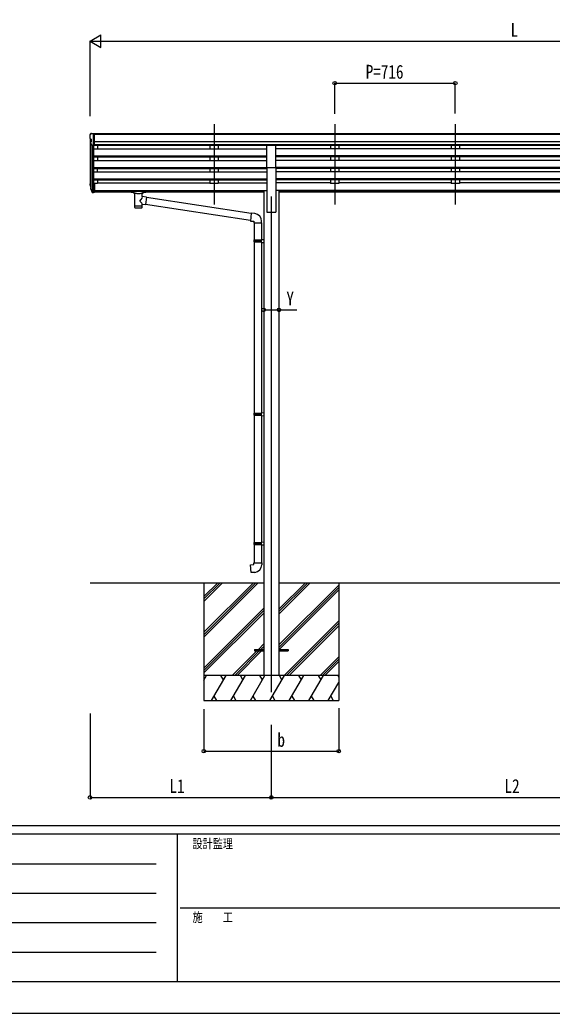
# Model space of a CAD drawing. Units: millimetres, scale not verified. Extents: x -10512 to 10512, y -7425 to 7425.
# Drawn here: x -4195 to -1037, y -7425 to -1526 of the extents above; entities that cross this region are included whole.
import ezdxf
from ezdxf.enums import TextEntityAlignment as Align

# ---------------------------------------------------------------- set-up
doc = ezdxf.new("R2010")
doc.units = ezdxf.units.MM
doc.header["$LTSCALE"] = 40
for name, color, linetype in [('0-3_YKK_12', 2, 'Continuous'), ('0-4_YKK_13', 4, 'Continuous'), ('0-5_YKK_A1', 4, 'Continuous'), ('0-6_YKK_D', 6, 'Continuous'), ('0-7_YKK_ZWAK', 7, 'Continuous')]:
    doc.layers.add(name, color=color, linetype=linetype)
doc.styles.add('ＭＳ ゴシック', font='')
doc.styles.get('ＭＳ ゴシック').set_extended_font_data('MS Gothic')

msp = doc.modelspace()

# ---------------------------------------------------------------- linework, layer by layer
at = {"layer": '0-3_YKK_12'}
for p, q in [((-3043.17, -2144.7), (-3043.17, -2622.21)), ((-3043.17, -2144.7), (-3043.17, -2622.21)), ((-2327.17, -2144.7), (-2327.17, -2622.21)), ((-2327.17, -2144.7), (-2327.17, -2622.21)), ((-1611.17, -2144.7), (-1611.17, -2622.21)), ((-1611.17, -2144.7), (-1611.17, -2622.21)), ((-2703.17, -2575.53), (-2703.17, -5519.1))]:
    msp.add_line(p, q, dxfattribs=at)
at = {"layer": '0-4_YKK_13'}
for p, q in [((-3781.17, -2209.81), (-3781.17, -2210.44)), ((-3778.63, -2231.63), (-3773.32, -2234.7)), ((-3774.26, -2201.01), (-3778.32, -2206.82)), ((-3771.17, -2200.44), (-3773.5, -2200.59)), ((-3773.17, -2234.96), (-3773.17, -2251.23)), ((-3771.17, -2200.44), (-3752.67, -2200.44)), ((-3759.17, -2273.43), (-3759.17, -2200.44)), ((-3752.67, -2200.44), (-3742.67, -2200.53)), ((-3752.67, -2272.43), (-3752.67, -2200.44)), ((-3742.67, -2202.05), (-3742.67, -2200.53)), ((-3766.79, -2271.61), (-3775.79, -2256.02)), ((-3759.17, -2273.43), (-3764.38, -2273.11)), ((-3752.67, -2272.43), (-3759.17, -2272.43)), ((-2730.67, -2402.87), (-2730.67, -2271.07)), ((-2730.67, -2271.07), (-2675.67, -2271.07)), ((-2675.67, -2402.87), (-2675.67, -2271.07)), ((-2730.67, -2402.87), (-2675.67, -2402.87)), ((-3778.07, -2512.01), (-3774.2, -2519.96)), ((-3777.47, -2510.64), (-3774.2, -2517.7)), ((-3775.76, -2523.29), (-3775.42, -2527.69)), ((-3775.42, -2527.69), (-3766.61, -2551.24)), ((-3774.8, -2527.13), (-3766.61, -2543.31)), ((-3765.6, -2542.18), (-3773.36, -2526.77)), ((-3759.17, -2497.82), (-3759.17, -2552.6)), ((-3752.67, -2497.82), (-3759.17, -2497.82)), ((-3752.67, -2497.82), (-3752.67, -2551.86)), ((-3759.17, -2542.86), (-3764.3, -2542.86)), ((-3759.17, -2544.66), (-3764.01, -2544.66)), ((-3759.17, -2552.6), (-3764.01, -2552.6)), ((-3752.67, -2537.96), (-3759.17, -2537.96)), ((-3752.67, -2542.84), (-3759.17, -2542.84)), ((-3752.67, -2551.86), (-3759.17, -2551.86)), ((-3535.17, -2542.7), (-3535.17, -2548.46)), ((-3535.17, -2542.89), (-3535.17, -2544.43)), ((-3533.17, -2542.04), (-3450.17, -2542.04)), ((-3533.17, -2544.22), (-3450.17, -2544.22)), ((-3533.17, -2549.12), (-3518.67, -2549.12)), ((-3518.67, -2554.77), (-3518.67, -2548.22)), ((-3514.57, -2555.69), (-3514.58, -2641.13)), ((-3468.77, -2574.43), (-3468.77, -2555.69)), ((-3443.55, -2578.34), (-3468.77, -2574.43)), ((-3464.67, -2554.77), (-3464.67, -2548.22)), ((-3464.67, -2549.12), (-3450.17, -2549.12)), ((-3443.55, -2578.34), (-3450.57, -2623.6)), ((-3448.17, -2542.7), (-3448.17, -2548.46)), ((-2822.56, -2676.74), (-3443.86, -2580.35)), ((-3468.75, -2641.13), (-3468.77, -2620.46)), ((-3468.77, -2620.77), (-3450.57, -2623.6)), ((-2826.22, -2718.67), (-3450.3, -2621.86)), ((-2801.56, -2676.7), (-2822.39, -2674.88)), ((-2806.48, -2732.45), (-2760.48, -2732.45)), ((-2804.37, -2732.45), (-2804.37, -2833.17)), ((-2762.37, -2732.45), (-2762.37, -2830.61)), ((-2760.48, -2732.45), (-2760.48, -2721.53)), ((-2764.37, -2830.67), (-2748.37, -2830.2)), ((-2764.37, -2832.67), (-2764.37, -2830.67)), ((-2748.37, -2830.2), (-2748.37, -2848.14)), ((-2806.37, -2835.17), (-2805.37, -2833.17)), ((-2806.37, -2835.17), (-2762.37, -2835.17)), ((-2806.37, -2835.17), (-2806.37, -2843.17)), ((-2806.37, -2843.17), (-2762.37, -2843.17)), ((-2806.37, -2843.17), (-2805.37, -2845.17)), ((-2805.37, -2833.17), (-2762.37, -2833.17)), ((-2805.37, -2845.17), (-2762.37, -2845.17)), ((-2804.37, -2845.17), (-2804.37, -3861.86)), ((-2766.84, -2835.17), (-2767.27, -2833.17)), ((-2764.37, -2832.67), (-2762.37, -2832.67)), ((-2764.37, -2847.67), (-2764.37, -2845.67)), ((-2764.37, -2847.67), (-2748.37, -2848.14)), ((-2762.37, -2847.73), (-2762.37, -3859.3)), ((-2806.37, -3863.86), (-2805.37, -3861.86)), ((-2806.37, -3863.86), (-2762.37, -3863.86)), ((-2806.37, -3863.86), (-2806.37, -3871.86)), ((-2806.37, -3871.86), (-2762.37, -3871.86)), ((-2806.37, -3871.86), (-2805.37, -3873.86)), ((-2805.37, -3861.86), (-2762.37, -3861.86)), ((-2805.37, -3873.86), (-2762.37, -3873.86)), ((-2804.37, -3873.86), (-2804.37, -4629.54)), ((-2766.84, -3863.86), (-2767.27, -3861.86)), ((-2764.37, -3859.36), (-2748.37, -3858.89)), ((-2764.37, -3861.36), (-2764.37, -3859.36)), ((-2764.37, -3861.36), (-2762.37, -3861.36)), ((-2764.37, -3876.36), (-2764.37, -3874.36)), ((-2764.37, -3876.36), (-2748.37, -3876.83)), ((-2762.37, -3876.41), (-2762.37, -4626.98)), ((-2748.37, -3858.89), (-2748.37, -3876.83)), ((-2806.37, -4631.54), (-2805.37, -4629.54)), ((-2806.37, -4631.54), (-2762.37, -4631.54)), ((-2806.37, -4631.54), (-2806.37, -4639.54)), ((-2806.37, -4639.54), (-2762.37, -4639.54)), ((-2806.37, -4639.54), (-2805.37, -4641.54)), ((-2805.37, -4629.54), (-2762.37, -4629.54)), ((-2805.37, -4641.54), (-2762.37, -4641.54)), ((-2804.37, -4641.54), (-2804.37, -4751.54)), ((-2766.84, -4631.54), (-2767.27, -4629.54)), ((-2764.37, -4627.04), (-2748.37, -4626.57)), ((-2764.37, -4629.04), (-2764.37, -4627.04)), ((-2764.37, -4629.04), (-2762.37, -4629.04)), ((-2764.37, -4644.04), (-2764.37, -4642.04)), ((-2764.37, -4644.04), (-2748.37, -4644.51)), ((-2762.37, -4644.1), (-2762.37, -4751.54)), ((-2748.37, -4626.57), (-2748.37, -4644.51)), ((-2806.37, -4751.54), (-2760.37, -4751.54)), ((-2806.37, -4761.54), (-2806.37, -4751.54)), ((-2760.37, -4751.54), (-2760.37, -4762.46)), ((-2803.17, -5264.6), (-2803.17, -5273.6)), ((-2803.17, -5264.6), (-2748.37, -5264.6)), ((-2803.17, -5273.6), (-2748.37, -5273.6)), ((-2657.97, -5264.6), (-2603.17, -5264.6)), ((-2657.97, -5273.6), (-2603.17, -5273.6)), ((-2603.17, -5264.6), (-2603.17, -5273.6))]:
    msp.add_line(p, q, dxfattribs=at)
for points in [[(-3535.17, -2542.7), (-3535.13, -2542.51), (-3535.05, -2542.37), (-3534.95, -2542.28), (-3534.85, -2542.21), (-3534.73, -2542.17), (-3534.43, -2542.11), (-3533.94, -2542.06), (-3533.4, -2542.04), (-3533.17, -2542.04)], [(-3535.17, -2548.46), (-3535.13, -2548.65), (-3535.05, -2548.79), (-3534.95, -2548.88), (-3534.85, -2548.95), (-3534.73, -2548.99), (-3534.43, -2549.05), (-3533.94, -2549.1), (-3533.4, -2549.12), (-3533.17, -2549.12)], [(-3450.17, -2542.04), (-3449.82, -2542.04), (-3449.29, -2542.07), (-3448.84, -2542.12), (-3448.53, -2542.2), (-3448.36, -2542.29), (-3448.24, -2542.43), (-3448.18, -2542.61), (-3448.17, -2542.7)], [(-3450.17, -2549.12), (-3449.82, -2549.12), (-3449.29, -2549.09), (-3448.84, -2549.04), (-3448.53, -2548.97), (-3448.36, -2548.87), (-3448.24, -2548.73), (-3448.18, -2548.55), (-3448.17, -2548.46)], [(-2822.39, -2674.88), (-2826.4, -2720.7), (-2806.48, -2722.45), (-2806.48, -2732.45)], [(-2766.84, -2835.17), (-2766.84, -2843.17), (-2767.27, -2845.17)], [(-2764.37, -2845.67), (-2762.37, -2845.67), (-2762.37, -2832.67)], [(-2766.84, -3863.86), (-2766.84, -3871.86), (-2767.27, -3873.86)], [(-2764.37, -3874.36), (-2762.37, -3874.36), (-2762.37, -3861.36)], [(-2766.84, -4631.54), (-2766.84, -4639.54), (-2767.27, -4641.54)], [(-2764.37, -4642.04), (-2762.37, -4642.04), (-2762.37, -4629.04)], [(-2801.45, -4807.29), (-2822.28, -4809.11), (-2826.29, -4763.29), (-2806.37, -4761.54)]]:
    msp.add_lwpolyline(points, dxfattribs=at)
for centre, radius, start, end in [((-3778.17, -2209.81), 3, 93, 180), ((-3579.17, -2210.44), 202, 180, 184.94904), ((-3774.26, -2227.26), 6.18, 185.7035, 224.99897), ((-3773.44, -2201.58), 1, 93.5, 145), ((-3773.47, -2234.96), 0.3, 0, 60), ((-3773.2, -2254.52), 3, 94.7167, 210), ((-3773.47, -2251.23), 0.3, 274.7167, 0), ((-3764.19, -2270.11), 3, 210, 266.5), ((-3749.99, -2502.9), 29.53, 186.50806, 197.98144), ((-3748.58, -2501.14), 30.41, 187.1552, 198.19734), ((-2805.48, -2721.53), 45, 0, 85), ((-2805.37, -4762.46), 45, 275, 0)]:
    msp.add_arc(centre, radius, start, end, dxfattribs=at)
for centre, major_axis, ratio, start_param, end_param in [((-3690.52, -2503.33), (-89.06, 1.43), 0.57596, 6.1962358, 6.3678173), ((-3691.31, -2496.65), (87.93, 4.42), 0.541684, 3.0659337, 3.2228513), ((-3774.46, -2523.29), (1.3, 0), 0.90356, 1.3700892, 3.347195), ((-3688.54, -2507.1), (-89.07, 0), 0.90356, 0.2056023, 0.2515348), ((-3689.25, -2503.23), (-88.05, 0), 0.90356, 0.2662965, 0.3003836), ((-3764.01, -2541.95), (-3, 0), 0.90356, 0.5235988, 1.5707963), ((-3764.01, -2549.89), (3, 0), 0.90356, 3.6651914, 4.712389), ((-3764.3, -2541.5), (-1.5, 0), 0.90356, 0.5235988, 1.5707963), ((-3533.17, -2544.43), (2, 0), 0.109601, 1.5707963, 3.1415927), ((-3491.67, -2554.68), (27.06, 0), 0.069685, 3.1415927, 6.2831853), ((-3491.67, -2548.22), (27, 0), 0.070066, 6.2831853, 9.424778), ((-3491.67, -2600.97), (-22.81, -26.62), 0.234429, 1.6855472, 3.1268519), ((-3480.67, -2552.2), (16, 0), 0.361356, 6.2636979, 6.2831853), ((-3450.17, -2544.43), (2, 0), 0.109601, 0, 1.5707963), ((-3491.67, -2641.13), (22.92, 0), 0.101955, 3.1415499, 6.2833984), ((-3491.67, -2628.69), (22.91, 0), 0.122865, 3.1415927, 6.2831853), ((-3489.12, -2598.33), (20.32, -22.25), 0.045535, 0.0389954, 1.3075346)]:
    msp.add_ellipse(centre, major_axis=major_axis, ratio=ratio, start_param=start_param, end_param=end_param, dxfattribs=at)
at = {"layer": '0-5_YKK_A1'}
for p, q in [((-3779.17, -2231.02), (-3779.17, -2497.46)), ((1246.33, -2202.05), (-3752.67, -2202.05)), ((1246.33, -2207.26), (-3752.67, -2207.26)), ((-3774.2, -2258.79), (-3774.2, -2524.17)), ((-3765.17, -2272.95), (-3765.18, -2542.6)), ((-3759.17, -2273.43), (-3759.17, -2497.82)), ((-3759.17, -2292.35), (-2730.67, -2292.35)), ((1246.33, -2250.8), (-3752.67, -2250.8)), ((1246.33, -2268.65), (-3752.67, -2268.65)), ((-2730.67, -2271.89), (-3752.67, -2271.89)), ((-3734.17, -2271.89), (-3734.17, -2292.35)), ((-3068.17, -2271.89), (-3068.17, -2292.35)), ((-3018.17, -2271.89), (-3018.17, -2292.35)), ((169.33, -2271.89), (-2675.67, -2271.89)), ((169.33, -2292.35), (-2675.67, -2292.35)), ((-2352.17, -2271.89), (-2352.17, -2292.35)), ((-2302.17, -2271.89), (-2302.17, -2292.35)), ((-1636.17, -2271.89), (-1636.17, -2292.35)), ((-1586.17, -2271.89), (-1586.17, -2292.35)), ((-3759.17, -2334.23), (-2730.67, -2334.23)), ((-3759.17, -2335.72), (-2730.67, -2335.72)), ((-3759.17, -2340.04), (-2730.67, -2340.04)), ((-3734.17, -2340.04), (-3734.17, -2360.84)), ((-3068.17, -2340.04), (-3068.17, -2360.84)), ((-3018.17, -2340.04), (-3018.17, -2360.84)), ((169.33, -2334.23), (-2675.67, -2334.23)), ((169.33, -2335.72), (-2675.67, -2335.72)), ((169.33, -2340.04), (-2675.67, -2340.04)), ((-2352.17, -2340.04), (-2352.17, -2360.84)), ((-2302.17, -2340.04), (-2302.17, -2360.84)), ((-1636.17, -2340.04), (-1636.17, -2360.84)), ((-1586.17, -2340.04), (-1586.17, -2360.84)), ((-3759.17, -2360.84), (-2730.67, -2360.84)), ((-3759.17, -2402.72), (-2730.67, -2402.72)), ((-3759.17, -2404.21), (-2730.67, -2404.21)), ((-3759.17, -2408.53), (-2730.67, -2408.53)), ((-3734.17, -2429.33), (-3734.17, -2408.53)), ((-3068.17, -2408.53), (-3068.17, -2429.33)), ((-3018.17, -2408.53), (-3018.17, -2429.33)), ((-2730.67, -2402.87), (-2730.67, -2669.1)), ((169.33, -2360.84), (-2675.67, -2360.84)), ((169.33, -2402.72), (-2675.67, -2402.72)), ((-2675.67, -2402.87), (-2675.67, -2669.1)), ((169.33, -2404.21), (-2675.67, -2404.21)), ((169.33, -2408.53), (-2675.67, -2408.53)), ((-2352.17, -2408.53), (-2352.17, -2429.33)), ((-2302.17, -2408.53), (-2302.17, -2429.33)), ((-1636.17, -2408.53), (-1636.17, -2429.33)), ((-1586.17, -2408.53), (-1586.17, -2429.33)), ((-3759.17, -2429.33), (-2730.67, -2429.33)), ((-3759.17, -2471.21), (-2730.67, -2471.21)), ((-3759.17, -2472.71), (-2730.67, -2472.71)), ((-3759.17, -2477.02), (-2730.67, -2477.02)), ((-3734.17, -2477.02), (-3734.17, -2498.46)), ((-3068.17, -2477.02), (-3068.17, -2498.46)), ((-3018.17, -2477.02), (-3018.17, -2498.46)), ((169.33, -2429.33), (-2675.67, -2429.33)), ((169.33, -2471.21), (-2675.67, -2471.21)), ((169.33, -2472.71), (-2675.67, -2472.71)), ((169.33, -2477.02), (-2675.67, -2477.02)), ((-2352.17, -2477.02), (-2352.17, -2498.46)), ((-2302.17, -2477.02), (-2302.17, -2498.46)), ((-1636.17, -2477.02), (-1636.17, -2498.46)), ((-1586.17, -2477.02), (-1586.17, -2498.46)), ((-3734.17, -2498.46), (-3752.67, -2498.46)), ((-3734.17, -2493.51), (-3068.17, -2493.51)), ((-3018.17, -2498.46), (-3068.17, -2498.46)), ((-3018.17, -2493.51), (-2730.67, -2493.51)), ((-2352.17, -2493.51), (-2675.67, -2493.51)), ((-2302.17, -2498.46), (-2352.17, -2498.46)), ((-1636.17, -2493.51), (-2302.17, -2493.51)), ((-1586.17, -2498.46), (-1636.17, -2498.46)), ((-920.17, -2493.51), (-1586.17, -2493.51)), ((-3752.67, -2540.53), (-2748.37, -2540.53)), ((-3752.67, -2541.92), (-2748.37, -2541.92)), ((-3518.67, -2549.61), (-3752.67, -2549.61)), ((-2748.37, -2549.61), (-3464.67, -2549.61)), ((-2748.37, -2540.1), (-2748.37, -5419.1)), ((-2748.37, -2540.1), (-2730.67, -2540.1)), ((-2657.97, -2540.1), (-2675.67, -2540.1)), ((-2657.97, -2540.1), (-2657.97, -5419.1)), ((151.63, -2540.53), (-2657.97, -2540.53)), ((151.63, -2541.92), (-2657.97, -2541.92)), ((151.63, -2549.61), (-2657.97, -2549.61)), ((-2730.67, -2669.1), (-2675.67, -2669.1)), ((-3779.17, -4869.1), (-2748.37, -4869.1)), ((-3103.17, -4869.1), (-3103.17, -5569.1)), ((-3103.17, -5163.28), (-2808.99, -4869.1)), ((-3103.17, -5177.42), (-2794.85, -4869.1)), ((-3103.17, -5191.56), (-2780.7, -4869.1)), ((-3103.17, -4979.43), (-2992.84, -4869.1)), ((-3103.17, -4965.29), (-3006.98, -4869.1)), ((-3103.17, -4951.15), (-3021.12, -4869.1)), ((-2657.97, -4869.1), (151.63, -4869.1)), ((-2657.97, -5054.73), (-2472.34, -4869.1)), ((-2657.97, -5040.59), (-2486.48, -4869.1)), ((-2657.97, -5026.45), (-2500.62, -4869.1)), ((-2657.97, -5238.58), (-2303.17, -4883.78)), ((-2303.17, -4869.1), (-2303.17, -5569.1)), ((-2657.97, -5252.72), (-2303.17, -4897.92)), ((-2655.71, -5264.6), (-2303.17, -4912.06)), ((-3103.17, -5375.41), (-2748.37, -5020.61)), ((-3103.17, -5389.55), (-2748.37, -5034.75)), ((-3103.17, -5403.69), (-2748.37, -5048.9)), ((-2626.36, -5419.1), (-2303.17, -5095.91)), ((-2612.22, -5419.1), (-2303.17, -5110.05)), ((-2598.07, -5419.1), (-2303.17, -5124.2)), ((-2780.23, -5264.6), (-2748.37, -5232.74)), ((-2766.08, -5264.6), (-2748.37, -5246.88)), ((-2934.73, -5419.1), (-2789.23, -5273.6)), ((-2920.58, -5419.1), (-2775.08, -5273.6)), ((-2906.44, -5419.1), (-2760.94, -5273.6)), ((-2751.94, -5264.6), (-2748.37, -5261.03)), ((-2414.23, -5419.1), (-2303.17, -5308.04)), ((-2400.08, -5419.1), (-2303.17, -5322.18)), ((-2385.94, -5419.1), (-2303.17, -5336.33)), ((-2303.17, -5419.1), (-3103.17, -5419.1)), ((-3103.17, -5446.6), (-3087.29, -5419.1)), ((-3058.42, -5569.1), (-2971.82, -5419.1)), ((-2986.82, -5445.08), (-3001.82, -5419.1)), ((-2942.95, -5569.1), (-2856.35, -5419.1)), ((-2871.35, -5445.08), (-2886.35, -5419.1)), ((-2827.48, -5569.1), (-2740.88, -5419.1)), ((-2755.88, -5445.08), (-2770.88, -5419.1)), ((-2712.01, -5569.1), (-2625.41, -5419.1)), ((-2640.41, -5445.08), (-2655.41, -5419.1)), ((-2596.54, -5569.1), (-2509.94, -5419.1)), ((-2524.94, -5445.08), (-2539.94, -5419.1)), ((-2481.07, -5569.1), (-2394.47, -5419.1)), ((-2424.47, -5419.1), (-2409.47, -5445.08)), ((-2309, -5419.1), (-2303.17, -5429.2)), ((-2365.6, -5569.1), (-2303.17, -5460.96)), ((-3043.42, -5543.12), (-3028.42, -5569.1)), ((-2927.95, -5543.12), (-2912.95, -5569.1)), ((-2812.48, -5543.12), (-2797.48, -5569.1)), ((-2697.01, -5543.12), (-2682.01, -5569.1)), ((-2581.54, -5543.12), (-2566.54, -5569.1)), ((-2466.07, -5543.12), (-2451.07, -5569.1)), ((-2350.6, -5543.12), (-2335.6, -5569.1)), ((-3103.17, -5569.1), (-2303.17, -5569.1))]:
    msp.add_line(p, q, dxfattribs=at)
at = {"layer": '0-6_YKK_D'}
for p, q in [((-3779.17, -1652.05), (-3714.22, -1614.55)), ((-3779.17, -2097.46), (-3779.17, -1651.05)), ((-3714.22, -1689.55), (-3714.22, -1614.55)), ((-3779.17, -1652.05), (-3714.22, -1689.55)), ((-3779.17, -1652.05), (-3649.26, -1652.05)), ((-3704.17, -1652.05), (1197.83, -1652.05)), ((-2327.17, -2084.5), (-2327.17, -1901.05)), ((-2327.17, -1902.05), (-1611.17, -1902.05)), ((-1611.17, -2081.62), (-1611.17, -1901.05)), ((-3779.17, -5645.05), (-3779.17, -6145.03)), ((-3103.17, -5619.12), (-3103.17, -5870.1)), ((-2303.17, -5613.56), (-2303.17, -5870.1)), ((-2703.17, -5713.33), (-2703.17, -6145.03)), ((-2703.17, -5713.33), (-2703.17, -6145.03)), ((-3103.17, -5869.1), (-2303.17, -5869.1)), ((-3779.17, -6144.03), (-2703.17, -6144.03)), ((-2703.17, -6144.03), (196.83, -6144.03))]:
    msp.add_line(p, q, dxfattribs=at)
msp.add_lwpolyline([(-2748.37, -3248.65), (-2657.97, -3248.65), (-2552.13, -3248.65)], dxfattribs=at)
for centre in [(-2327.17, -1902.05), (-1611.17, -1902.05), (-2748.37, -3248.65), (-2657.97, -3248.65), (-3103.17, -5869.1), (-2303.17, -5869.1), (-3779.17, -6144.03), (-2703.17, -6144.03), (-2703.17, -6144.03)]:
    msp.add_circle(centre, 10.62, dxfattribs=at)
at = {"layer": '0-7_YKK_ZWAK'}
for p, q in [((9737.55, -6312.5), (-9762.45, -6312.5)), ((-3262.45, -6362.5), (-9762.45, -6362.5)), ((-3262.45, -6362.5), (-3262.45, -7237.5)), ((-12.45, -6362.5), (-3262.45, -6362.5)), ((-9656.2, -6537.5), (-3387.45, -6537.5)), ((-9656.2, -6712.5), (-3387.45, -6712.5)), ((-3243.7, -6800), (-12.45, -6800)), ((-9656.2, -6887.5), (-3387.45, -6887.5)), ((-9656.2, -7062.5), (-3387.45, -7062.5)), ((-9762.45, -7237.5), (-3262.45, -7237.5)), ((-3262.45, -7237.5), (-12.45, -7237.5))]:
    msp.add_line(p, q, dxfattribs=at)
msp.add_lwpolyline([(-10512.5, -7425), (10512.5, -7425), (10512.5, 7425), (-10512.5, 7425)], close=True, dxfattribs=at)

# ---------------------------------------------------------------- texts
at = {"layer": '0-6_YKK_D', "style": 'ＭＳ ゴシック', "width": 0.8}
for s, p in [('L', (-1283.17, -1651.05)), ('P=716', (-2143.17, -1900.38)), ('Y', (-2613.8, -3246.99)), ('b', (-2666.92, -5868.1)), ('L1', (-3307.17, -6142.37)), ('L2', (-1319.17, -6142.37))]:
    msp.add_text(s, height=82.48, dxfattribs=at).set_placement(p, align=Align.BOTTOM_LEFT)
at = {"layer": '0-7_YKK_ZWAK', "style": 'ＭＳ ゴシック', "width": 0.8}
for s, p in [('設計監理', (-3170.78, -6462.5)), ('施\u3000\u3000工', (-3170.78, -6900))]:
    msp.add_text(s, height=54.99, dxfattribs=at).set_placement(p, align=Align.BOTTOM_LEFT)

doc.saveas('drawing.dxf')
